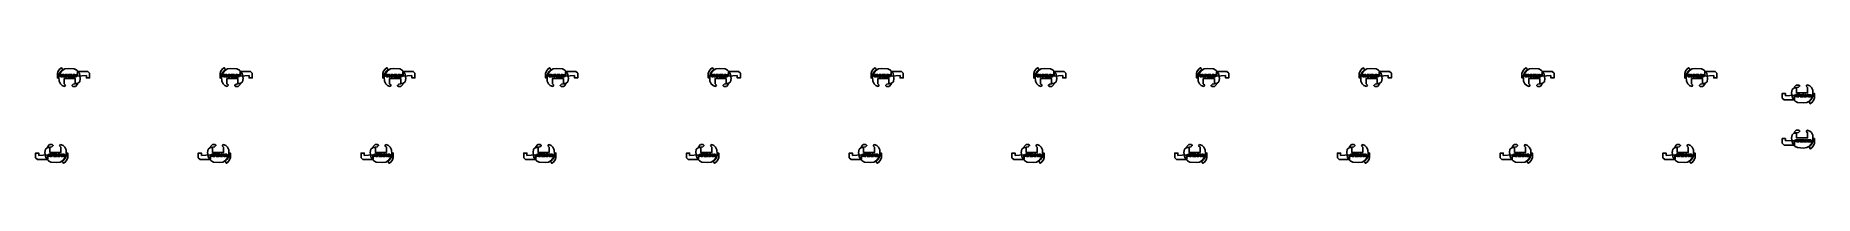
# Model space of a CAD drawing. Extents: x 2.52 to 12.36, y 3.54 to 4.07.
import ezdxf

# ---------------------------------------------------------------- set-up
doc = ezdxf.new("R2010")
doc.units = 0
doc.layers.add('ATK_Panel', color=7, linetype='Continuous')

# ---------------------------------------------------------------- blocks, each defined once
blk = doc.blocks.new('ATK_Union10004220')
for points, elevation in [([(-0.0169, 0.0378), (-0.0113, 0.044), (0.0025, 0.0388), (0.012, 0.0304), (0.0194, 0.0152), (0.0204, -0.007), (0.0163, -0.0264), (0.0019, -0.0449), (-0.0129, -0.0527), (-0.031, -0.055), (-0.0647, -0.0527), (-0.0781, -0.0459), (-0.0929, -0.0286), (-0.098, -0.0001), (-0.095, 0.0186), (-0.0853, 0.0266), (-0.07, 0.028), (-0.07, 0.001), (-0.009, 0.001), (-0.009, 0.0292)], 0.12), ([(-0.0834, 0.0319), (-0.0715, 0.0438), (-0.0567, 0.0438), (-0.0518, 0.0389), (-0.0595, 0.0312), (-0.0818, 0.0285)], 0.12), ([(-0.1318, -0.0161), (-0.1318, -0.0028), (-0.1492, -0.0028), (-0.1492, -0.0288), (-0.1392, -0.0388), (-0.0822, -0.0388), (-0.0835, -0.013), (-0.1318, -0.0161)], 0.1261), ([(-0.0772, -0.0213), (-0.0813, -0.0214), (-0.0753, -0.0096), (-0.0524, -0.0096), (-0.0524, -0.0123), (-0.0575, -0.0123), (-0.0575, -0.0216), (-0.0616, -0.0216), (-0.0616, -0.0125), (-0.0689, -0.0125), (-0.0642, -0.0217), (-0.0681, -0.0217), (-0.0691, -0.0194), (-0.0766, -0.0194)], 0.15), ([(-0.0753, -0.0168), (-0.0726, -0.0119), (-0.0704, -0.0168)], 0.15), ([(-0.0509, -0.0216), (-0.0509, -0.0097), (-0.0384, -0.0097), (-0.0384, -0.0123), (-0.0474, -0.0123), (-0.0474, -0.0143), (-0.0393, -0.0143), (-0.0393, -0.0165), (-0.0475, -0.0165), (-0.0475, -0.019), (-0.0385, -0.019), (-0.0385, -0.0216)], 0.15), ([(-0.0367, -0.0216), (-0.037, -0.0096), (-0.0307, -0.0096), (-0.0251, -0.0185), (-0.0251, -0.0096), (-0.0212, -0.0096), (-0.0212, -0.0217), (-0.0273, -0.0217), (-0.0332, -0.0126), (-0.0332, -0.0216)], 0.15), ([(-0.0194, -0.0215), (-0.0194, -0.0097), (-0.0155, -0.0097), (-0.0155, -0.0141), (-0.0174, -0.017), (-0.0088, -0.0096), (-0.0039, -0.0096), (-0.0111, -0.0153), (-0.0034, -0.0212), (-0.0083, -0.0212), (-0.014, -0.0169), (-0.0157, -0.0169), (-0.0157, -0.0216)], 0.15), ([(0.0221, -0.0028), (0.0287, -0.0028), (0.0287, -0.0275), (0.0242, -0.0413), (0.0147, -0.0535), (0.0059, -0.0596), (-0.0013, -0.0475), (0.0094, -0.0388), (0.0169, -0.0275), (0.0211, -0.0151)], 0.12)]:
    blk.add_lwpolyline(points, close=True, dxfattribs=dict(elevation=elevation))
at = {"elevation": 0.15}
for points in [[(-0.0027, -0.0192), (-0.0027, -0.0126), (0.0003, -0.0097), (0.0093, -0.0097), (0.0124, -0.0126), (0.0124, -0.0184), (0.01, -0.0215), (0.0004, -0.0215), (-0.0027, -0.0192)], [(0.0011, -0.0182), (0.0011, -0.0135), (0.0021, -0.0123), (0.0077, -0.0123), (0.0091, -0.0134), (0.0091, -0.0179), (0.0081, -0.0192), (0.0025, -0.0192), (0.0011, -0.0182)]]:
    blk.add_lwpolyline(points, dxfattribs=at)
for points, invisible_edges in [([(-0.098, -0.0001, 0.15), (-0.07, 0.001, 0.15), (-0.07, 0.028, 0.15), (-0.0853, 0.0266, 0.15)], 9), ([(-0.098, -0.0001, 0.12), (-0.07, 0.001, 0.12), (-0.07, 0.028, 0.12), (-0.0853, 0.0266, 0.12)], 9), ([(-0.0853, 0.0266, 0.15), (-0.095, 0.0186, 0.15), (-0.098, -0.0001, 0.15), (-0.0853, 0.0266, 0.15)], 4), ([(-0.0853, 0.0266, 0.12), (-0.095, 0.0186, 0.12), (-0.098, -0.0001, 0.12), (-0.0853, 0.0266, 0.12)], 4), ([(-0.07, 0.001, 0.15), (-0.0781, -0.0459, 0.15), (-0.0929, -0.0286, 0.15), (-0.098, -0.0001, 0.15)], 9), ([(-0.07, 0.001, 0.12), (-0.0781, -0.0459, 0.12), (-0.0929, -0.0286, 0.12), (-0.098, -0.0001, 0.12)], 9), ([(-0.0834, 0.0319, 0.15), (-0.0715, 0.0438, 0.15), (-0.0567, 0.0438, 0.15), (-0.0518, 0.0389, 0.15)], 8), ([(-0.0834, 0.0319, 0.12), (-0.0715, 0.0438, 0.12), (-0.0567, 0.0438, 0.12), (-0.0518, 0.0389, 0.12)], 8), ([(-0.0518, 0.0389, 0.15), (-0.0595, 0.0312, 0.15), (-0.0818, 0.0285, 0.15), (-0.0834, 0.0319, 0.15)], 8), ([(-0.0518, 0.0389, 0.12), (-0.0595, 0.0312, 0.12), (-0.0818, 0.0285, 0.12), (-0.0834, 0.0319, 0.12)], 8), ([(-0.07, 0.001, 0.15), (-0.0647, -0.0527, 0.15), (-0.0781, -0.0459, 0.15), (-0.07, 0.001, 0.15)], 5), ([(-0.07, 0.001, 0.12), (-0.0647, -0.0527, 0.12), (-0.0781, -0.0459, 0.12), (-0.07, 0.001, 0.12)], 5), ([(-0.009, 0.001, 0.15), (0.0019, -0.0449, 0.15), (-0.0129, -0.0527, 0.15), (-0.07, 0.001, 0.15)], 5), ([(-0.07, 0.001, 0.15), (-0.0129, -0.0527, 0.15), (-0.031, -0.055, 0.15), (-0.07, 0.001, 0.15)], 5), ([(-0.07, 0.001, 0.15), (-0.031, -0.055, 0.15), (-0.0647, -0.0527, 0.15), (-0.07, 0.001, 0.15)], 5), ([(-0.009, 0.001, 0.12), (0.0019, -0.0449, 0.12), (-0.0129, -0.0527, 0.12), (-0.07, 0.001, 0.12)], 5), ([(-0.07, 0.001, 0.12), (-0.0129, -0.0527, 0.12), (-0.031, -0.055, 0.12), (-0.07, 0.001, 0.12)], 5), ([(-0.07, 0.001, 0.12), (-0.031, -0.055, 0.12), (-0.0647, -0.0527, 0.12), (-0.07, 0.001, 0.12)], 5), ([(-0.0169, 0.0378, 0.15), (-0.0113, 0.044, 0.15), (0.0025, 0.0388, 0.15), (-0.009, 0.0292, 0.15)], 4), ([(-0.0169, 0.0378, 0.12), (-0.0113, 0.044, 0.12), (0.0025, 0.0388, 0.12), (-0.009, 0.0292, 0.12)], 4), ([(-0.009, 0.0292, 0.15), (0.0025, 0.0388, 0.15), (0.012, 0.0304, 0.15), (-0.009, 0.0292, 0.15)], 5), ([(-0.009, 0.0292, 0.12), (0.0025, 0.0388, 0.12), (0.012, 0.0304, 0.12), (-0.009, 0.0292, 0.12)], 5), ([(-0.009, 0.0292, 0.15), (0.012, 0.0304, 0.15), (0.0194, 0.0152, 0.15), (-0.009, 0.0292, 0.15)], 5), ([(-0.009, 0.0292, 0.12), (0.012, 0.0304, 0.12), (0.0194, 0.0152, 0.12), (-0.009, 0.0292, 0.12)], 5), ([(-0.009, 0.0292, 0.15), (-0.009, 0.001, 0.15), (0.0204, -0.007, 0.15), (0.0194, 0.0152, 0.15)], 10), ([(-0.009, 0.0292, 0.12), (-0.009, 0.001, 0.12), (0.0204, -0.007, 0.12), (0.0194, 0.0152, 0.12)], 10), ([(-0.009, 0.001, 0.15), (0.0204, -0.007, 0.15), (0.0163, -0.0264, 0.15), (-0.009, 0.001, 0.15)], 5), ([(-0.009, 0.001, 0.15), (0.0163, -0.0264, 0.15), (0.0019, -0.0449, 0.15), (-0.009, 0.001, 0.15)], 5), ([(-0.009, 0.001, 0.12), (0.0204, -0.007, 0.12), (0.0163, -0.0264, 0.12), (-0.009, 0.001, 0.12)], 5), ([(-0.009, 0.001, 0.12), (0.0163, -0.0264, 0.12), (0.0019, -0.0449, 0.12), (-0.009, 0.001, 0.12)], 5), ([(-0.1318, -0.0161, 0.1411), (-0.1318, -0.0028, 0.1411), (-0.1492, -0.0028, 0.1411), (-0.1492, -0.0288, 0.1411)], 8), ([(-0.1318, -0.0161, 0.1261), (-0.1318, -0.0028, 0.1261), (-0.1492, -0.0028, 0.1261), (-0.1492, -0.0288, 0.1261)], 8), ([(-0.1492, -0.0288, 0.1411), (-0.1392, -0.0388, 0.1411), (-0.1318, -0.0161, 0.1411)], 10), ([(-0.1492, -0.0288, 0.1261), (-0.1392, -0.0388, 0.1261), (-0.1318, -0.0161, 0.1261)], 10), ([(-0.0835, -0.013, 0.1411), (-0.0835, -0.0388, 0.1411), (-0.1392, -0.0388, 0.1411), (-0.1318, -0.0161, 0.1411)], 4), ([(-0.0835, -0.013, 0.1261), (-0.0835, -0.0388, 0.1261), (-0.1392, -0.0388, 0.1261), (-0.1318, -0.0161, 0.1261)], 4), ([(-0.0013, -0.0475, 0.15), (0.0059, -0.0596, 0.15), (0.0147, -0.0535, 0.15), (0.0094, -0.0388, 0.15)], 4), ([(-0.0013, -0.0475, 0.12), (0.0059, -0.0596, 0.12), (0.0147, -0.0535, 0.12), (0.0094, -0.0388, 0.12)], 4), ([(0.0094, -0.0388, 0.15), (0.0147, -0.0535, 0.15), (0.0242, -0.0413, 0.15), (0.0169, -0.0275, 0.15)], 5), ([(0.0094, -0.0388, 0.12), (0.0147, -0.0535, 0.12), (0.0242, -0.0413, 0.12), (0.0169, -0.0275, 0.12)], 5), ([(0.0169, -0.0275, 0.15), (0.0242, -0.0413, 0.15), (0.0287, -0.0275, 0.15), (0.0211, -0.0151, 0.15)], 5), ([(0.0169, -0.0275, 0.12), (0.0242, -0.0413, 0.12), (0.0287, -0.0275, 0.12), (0.0211, -0.0151, 0.12)], 5), ([(0.0211, -0.0151, 0.15), (0.0287, -0.0275, 0.15), (0.0287, -0.0028, 0.15), (0.0221, -0.0028, 0.15)], 1), ([(0.0211, -0.0151, 0.12), (0.0287, -0.0275, 0.12), (0.0287, -0.0028, 0.12), (0.0221, -0.0028, 0.12)], 1)]:
    blk.add_3dface(points, dxfattribs=dict(invisible_edges=invisible_edges))

msp = doc.modelspace()

# ---------------------------------------------------------------- block references
at = {"layer": 'ATK_Panel', "rotation": 180}
for p in [(2.67, 4.01, 2.15), (2.67, 4.01, 0.55), (3.57, 4.01, 2.15), (3.57, 4.01, 0.55), (4.47, 4.01, 2.15), (4.47, 4.01, 0.55), (5.37, 4.01, 2.15), (5.37, 4.01, 0.55), (6.27, 4.01, 2.15), (6.27, 4.01, 0.55), (7.17, 4.01, 2.15), (7.17, 4.01, 0.55), (8.07, 4.01, 2.15), (8.07, 4.01, 0.55), (8.97, 4.01, 2.15), (8.97, 4.01, 0.55), (9.87, 4.01, 2.15), (9.87, 4.01, 0.55), (10.77, 4.01, 2.15), (10.77, 4.01, 0.55), (11.67, 4.01, 2.15), (11.67, 4.01, 0.55)]:
    msp.add_blockref('ATK_Union10004220', p, dxfattribs=at)
at = {"layer": 'ATK_Panel'}
for p in [(12.33, 3.93, 0.65), (12.33, 3.93, 1.4), (12.33, 3.93, 2.2), (2.67, 3.6, 2.15), (2.67, 3.6, 0.55), (3.57, 3.6, 2.15), (3.57, 3.6, 0.55), (4.47, 3.6, 2.15), (4.47, 3.6, 0.55), (5.37, 3.6, 2.15), (5.37, 3.6, 0.55), (6.27, 3.6, 2.15), (6.27, 3.6, 0.55), (7.17, 3.6, 2.15), (7.17, 3.6, 0.55), (8.07, 3.6, 2.15), (8.07, 3.6, 0.55), (8.97, 3.6, 2.15), (8.97, 3.6, 0.55), (9.87, 3.6, 2.15), (9.87, 3.6, 0.55), (10.77, 3.6, 2.15), (10.77, 3.6, 0.55), (11.67, 3.6, 2.15), (11.67, 3.6, 0.55), (12.33, 3.68, 0.65), (12.33, 3.68, 1.4), (12.33, 3.68, 2.2)]:
    msp.add_blockref('ATK_Union10004220', p, dxfattribs=at)

doc.saveas('drawing.dxf')
